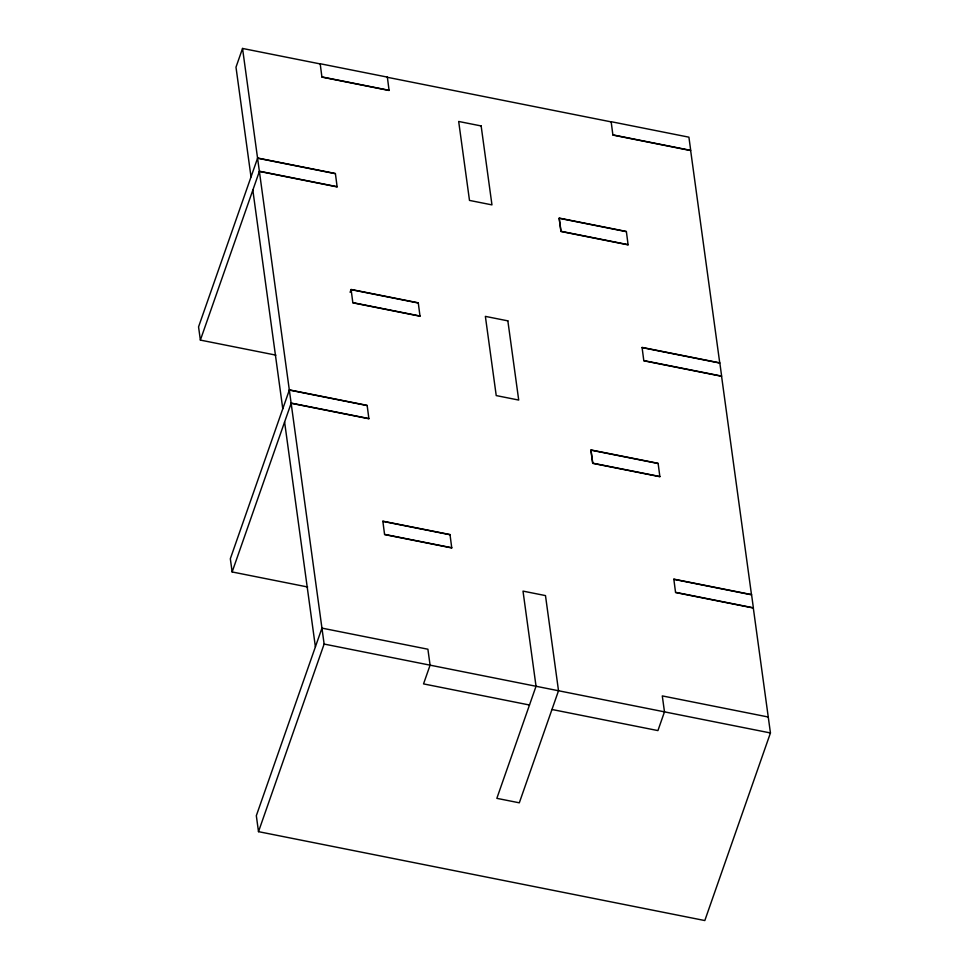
<?xml version="1.0" encoding="UTF-8"?>
<svg xmlns="http://www.w3.org/2000/svg" width="969" height="969" viewBox="0 0 969 969"><rect width="100%" height="100%" fill="white"/><g stroke="black" fill="none" stroke-linecap="round" stroke-linejoin="round"><path stroke-width="1.45" d="M320.121 63.906L242.541 48.45L235.988 67.188L251.019 176.927M275.899 355.138L200.377 340.095L259.438 171.234L337.2 186.726M307.657 586.996L232.136 571.952L291.209 403.104L368.959 418.584M350.1 292.299L351.032 289.622L418.208 302.994M675.623 592.35L753.373 607.829L751.569 594.627L673.818 579.135L675.563 592.519L753.313 607.999L770.44 732.964L704.814 920.55L258.505 831.656L324.13 644.058L242.541 48.45M387.285 77.278L611.088 121.864M321.987 76.939L389.15 90.323M612.965 134.897L690.715 150.389L688.911 137.174L611.148 121.694L612.905 135.066L690.655 150.558L719.761 363.06L642.011 347.58M257.572 158.201L335.335 173.681M626.301 231.639L559.137 218.267L560.942 231.47L628.106 244.854L626.362 231.47L559.198 218.098L561.003 231.3L628.166 244.685M259.389 171.404L337.139 186.896L335.395 173.512L257.633 158.032L198.56 326.88L200.377 340.095M352.91 302.655L420.074 316.039M643.876 360.613L721.639 376.105L719.822 362.891L642.072 347.411L643.816 360.783L721.578 376.275L751.508 594.796L673.758 579.305M289.331 390.059L367.094 405.551M658.06 463.509L590.896 450.125L592.701 463.339L659.877 476.712L658.121 463.327L590.957 449.955L592.762 463.17L659.937 476.542M291.148 403.274L368.898 418.753L367.154 405.381L289.392 389.889L230.331 558.75L232.136 571.952M382.779 521.346L449.943 534.731M384.645 534.391L451.82 547.764M768.247 717.012L662.287 695.912L664.48 711.852L657.927 730.59L551.967 709.49M324.13 644.058L770.44 732.964M529.486 705.008L423.538 683.896L430.091 665.17L427.898 649.218L321.95 628.118L256.325 815.704L258.505 831.656M252.836 190.142L282.778 408.797M284.595 421.999L315.397 646.844M536.039 686.27L496.843 798.347L519.311 802.816L558.519 690.752L545.486 595.596L523.006 591.114L536.039 686.27M387.346 77.108L320.182 63.736L321.926 77.108L389.102 90.492L387.346 77.108M481.145 125.946L458.676 121.464L469.493 200.413L491.961 204.883L481.145 125.946M418.269 302.825L351.093 289.452L352.849 302.825L420.013 316.209L418.269 302.825M507.853 320.86L485.372 316.378L496.225 395.582L518.706 400.064L507.853 320.86M450.004 534.561L382.84 521.177L384.584 534.561L451.76 547.933L450.004 534.561"/></g></svg>
